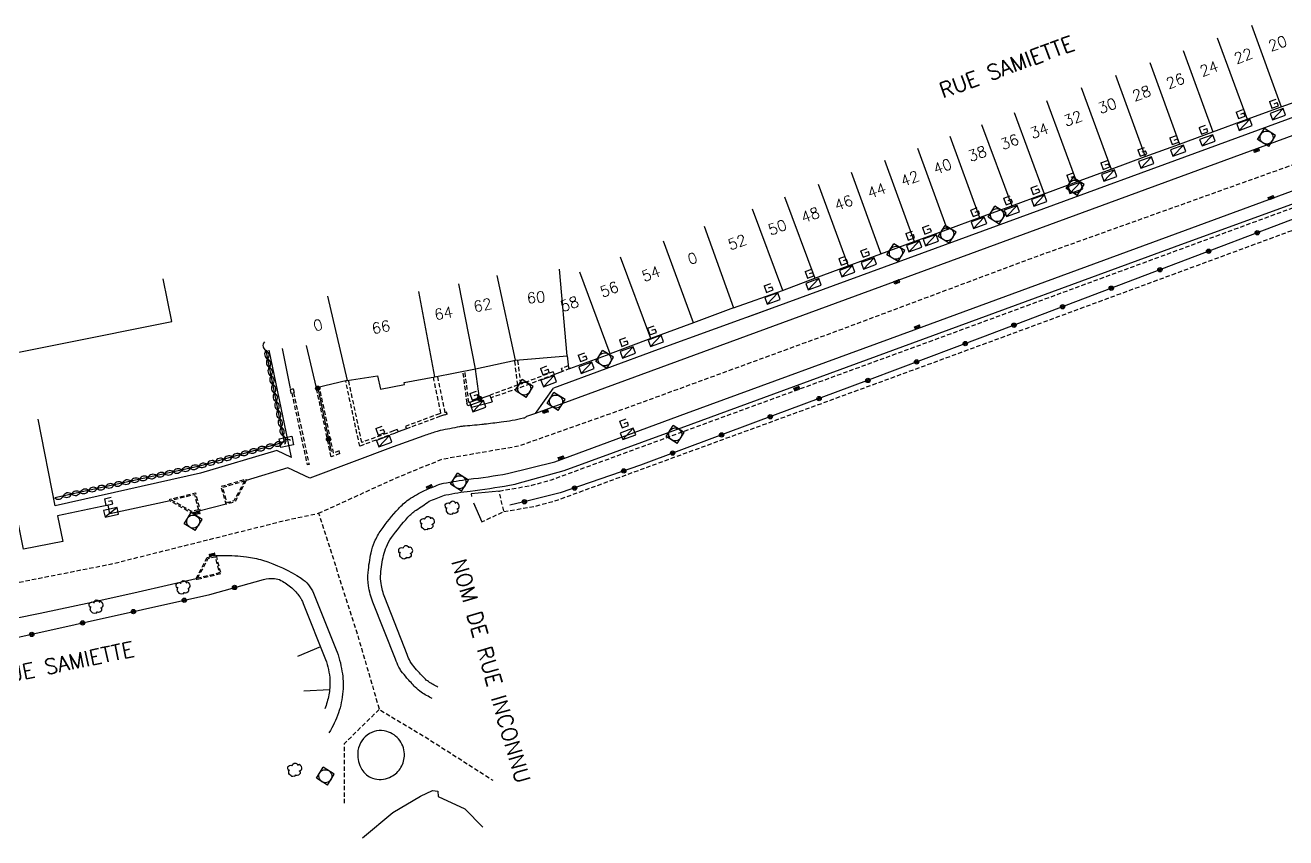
# Model space of a CAD drawing. Header units: millimetres. Extents: x 146000 to 146925, y 142000 to 143001.
# Drawn here: x 146245 to 146390.3, y 142734.3 to 142827.9 of the extents above; entities that cross this region are included whole.
import ezdxf
from ezdxf.enums import TextEntityAlignment as Align

# ---------------------------------------------------------------- set-up
doc = ezdxf.new("R2010")
doc.units = ezdxf.units.MM
doc.linetypes.add('DASHED', pattern=[0.75, 0.5, -0.25])
doc.layers.get('0').update_dxf_attribs({"linetype": 'CONTINUOUS'})
for name, color, linetype in [('W0001', 6, 'DASHED'), ('W0008', 7, 'CONTINUOUS'), ('W0017', 7, 'CONTINUOUS'), ('W0100', 7, 'CONTINUOUS'), ('W0105', 7, 'CONTINUOUS'), ('W0112', 1, 'DASHED'), ('W0300', 7, 'CONTINUOUS'), ('W0310', 3, 'CONTINUOUS'), ('W0322', 7, 'CONTINUOUS'), ('W0400', 7, 'CONTINUOUS'), ('W0420', 7, 'CONTINUOUS'), ('W0432', 7, 'CONTINUOUS'), ('W0989', 7, 'CONTINUOUS'), ('W0991', 7, 'CONTINUOUS'), ('W1102', 7, 'CONTINUOUS'), ('W1471', 7, 'CONTINUOUS')]:
    doc.layers.add(name, color=color, linetype=linetype)
doc.styles.get("Standard").update_dxf_attribs({"font": 'romans.shx', "width": 0.85})

# ---------------------------------------------------------------- blocks, each defined once
blk = doc.blocks.new('T300')
for p, q in [((-0.8, 0.51), (-0.86, 0.34)), ((-0.86, 0.34), (-0.86, 0.17)), ((-0.86, 0.17), (-0.74, 0.06)), ((-0.69, 0.63), (-0.8, 0.51)), ((-0.8, -0.06), (-0.74, 0.06)), ((-0.74, 0.06), (-0.69, 0.11)), ((-0.57, 0.69), (-0.69, 0.63)), ((-0.46, 0.69), (-0.57, 0.69)), ((-0.29, 0.63), (-0.46, 0.69)), ((-0.29, 0.63), (-0.17, 0.74)), ((-0.23, 0.57), (-0.29, 0.63)), ((-0.17, 0.74), (-0.06, 0.8)), ((-0.06, 0.8), (0.06, 0.8)), ((0.06, 0.8), (0.23, 0.74)), ((0.23, 0.74), (0.34, 0.63)), ((0.34, 0.63), (0.4, 0.51)), ((0.46, 0.46), (0.34, 0.46)), ((0.4, 0.51), (0.4, 0.46)), ((0.57, 0.4), (0.46, 0.46)), ((0.57, 0.4), (0.69, 0.29)), ((0.69, 0.29), (0.74, 0.17)), ((0.74, 0.06), (0.69, -0.17)), ((0.74, 0.17), (0.74, 0.06)), ((-0.8, -0.17), (-0.8, -0.06)), ((-0.8, -0.23), (-0.8, -0.17)), ((-0.74, -0.34), (-0.8, -0.23)), ((-0.69, -0.4), (-0.74, -0.34)), ((-0.51, -0.46), (-0.69, -0.4)), ((-0.4, -0.46), (-0.51, -0.46)), ((-0.4, -0.46), (-0.34, -0.46)), ((-0.34, -0.46), (-0.34, -0.4)), ((-0.34, -0.51), (-0.34, -0.46)), ((-0.29, -0.63), (-0.34, -0.51)), ((-0.17, -0.74), (-0.29, -0.63)), ((-0.06, -0.8), (-0.17, -0.74)), ((0.06, -0.8), (-0.06, -0.8)), ((0.17, -0.74), (0.06, -0.8)), ((0.23, -0.69), (0.17, -0.74)), ((0.29, -0.46), (0.23, -0.46)), ((0.29, -0.63), (0.23, -0.69)), ((0.46, -0.4), (0.29, -0.46)), ((0.34, -0.51), (0.29, -0.63)), ((0.34, -0.51), (0.34, -0.46)), ((0.57, -0.34), (0.46, -0.4)), ((0.63, -0.29), (0.57, -0.34)), ((0.69, -0.17), (0.63, -0.29))]:
    blk.add_line(p, q)
blk = doc.blocks.new('T400')
for p, q in [((-0.15, 0.3), (0.15, 0.3)), ((-0.15, -0.25), (-0.15, 0.3)), ((-0.15, 0.15), (0.15, 0.15)), ((-0.15, 0), (0.15, 0)), ((0.15, 0.3), (0.15, -0.25)), ((-0.15, -0.15), (0.15, -0.15)), ((-0.15, -0.25), (-0.15, -0.3)), ((-0.15, -0.3), (0.15, -0.3)), ((0.15, -0.3), (0.15, -0.25))]:
    blk.add_line(p, q)
blk = doc.blocks.new('T420')
for p, q in [((0.75, 0.75), (-0.75, 0.75)), ((-0.75, 0.75), (-0.75, -0.75)), ((0.75, 0.75), (0.75, -0.75)), ((0.75, -0.75), (-0.75, -0.75))]:
    blk.add_line(p, q)
blk.add_ellipse((0, 0), major_axis=(-0.53, 0.53), ratio=1, start_param=3.926991, end_param=10.210176)
blk = doc.blocks.new('T432')
at = {"flags": 128}
for points in [[(-0.4, 2.1), (-0.4, 1.3)], [(-0.39, 2.1), (0.41, 2.1)], [(0, 1.7), (0.4, 1.7)], [(0.4, 1.3), (0.4, 1.7)], [(0.8, 0.8), (-0.8, 0.8)], [(-0.8, 0.8), (-0.8, 0)], [(0.8, 0.8), (-0.8, 0)], [(-0.8, 0), (0.8, 0)], [(-0.4, 1.3), (0.4, 1.3)], [(0.8, 0), (0.8, 0.8)]]:
    blk.add_lwpolyline(points, dxfattribs=at)
blk = doc.blocks.new('t322o')
at = {"color": 0, "linetype": 'Continuous'}
for radius in [0.25, 0.15]:
    blk.add_circle((0, 0), radius, dxfattribs=at)
blk = doc.blocks.new('t310o')
at = {"color": 0, "linetype": 'Continuous'}
for centre, start, end in [((-0.5, 0.38), 216.8699, 323.1304), ((0.5, -0.37), 36.8699, 143.1303)]:
    blk.add_arc(centre, 0.625, start, end, dxfattribs=at)
blk = doc.blocks.new('T1471')
at = {"color": 0, "linetype": 'Continuous', "flags": 128}
blk.add_lwpolyline([(-0.75, -0.5), (-0.75, 0.5), (0.75, 0.5), (0.75, -0.5), (-0.75, -0.5)], dxfattribs=at)

msp = doc.modelspace()

# ---------------------------------------------------------------- linework, layer by layer
at = {"layer": 'W0001', "flags": 128}
for points in [[(146278.81, 142771.71), (146287.31, 142775.58), (146293.02, 142777.95), (146301.86, 142779.47), (146314.61, 142783.96), (146338.01, 142792.51), (146361.54, 142801.3), (146419.79, 142822.13), (146431.64, 142826.68), (146432.93, 142819.49), (146431.39, 142810.35), (146430.37, 142804.74), (146419.75, 142799.6)], [(146211.26, 142756.86), (146236.76, 142762.28), (146254.97, 142765.88), (146275.26, 142770.96), (146278.81, 142771.71), (146283.19, 142758.07), (146285.8, 142749.11), (146291.55, 142745.66), (146298.88, 142740.96)], [(146285.8, 142749.11), (146281.77, 142745.16), (146281.77, 142738.1)]]:
    msp.add_lwpolyline(points, dxfattribs=at)
at = {"layer": 'W0008'}
for p, q in [((146303.8, 142783.22), (146302.79, 142782.87)), ((146287.41, 142779.36), (146277.8, 142775.77)), ((146275.26, 142776.94), (146270.46, 142775.49)), ((146277.8, 142775.77), (146275.26, 142776.94))]:
    msp.add_line(p, q, dxfattribs=at)
at = {"layer": 'W0008', "flags": 128}
for points in [[(146419.98, 142825.85), (146303.8, 142783.22)], [(146261.69, 142773.13), (146254.77, 142771.65), (146254.57, 142772.63), (146248.74, 142771.42), (146249.34, 142768.46), (146244.8, 142767.56), (146244.23, 142770.44), (146238.4, 142769.23), (146238.6, 142768.3), (146217.52, 142762.02), (146210.63, 142760.62)], [(146268.17, 142772.75), (146265.17, 142771.99)], [(146221.29, 142755.11), (146233.24, 142757.48), (146246.73, 142760.2), (146252.68, 142761.45), (146258.01, 142762.66), (146264.7, 142764.18)], [(146283.86, 142734.32), (146287.37, 142737.25), (146290.56, 142739.11), (146291.95, 142739.76), (146292.57, 142739.71), (146292.61, 142739.07), (146295.66, 142737.65), (146297.73, 142735.56)]]:
    msp.add_lwpolyline(points, dxfattribs=at)
at = {"layer": 'W0008'}
msp.add_lwpolyline([(146300.59, 142776.28), (146306.04, 142777.65), (146321.2, 142783.24), (146347.46, 142792.86), (146347.46, 142792.86), (146376.84, 142803.63), (146376.84, 142803.63), (146419.55, 142819.33), (146419.55, 142819.33), (146422.88, 142820.57)], dxfattribs=at)
at = {"layer": 'W0008', "flags": 128}
for points in [[(146291.56, 142773.09, -0.012248), (146293.15, 142773.73, -0.03975), (146293.47, 142773.82, -0.019914), (146296.27, 142774.27, 0.012943), (146300.82, 142774.94, 0.028583), (146301.68, 142775.14), (146301.68, 142775.14), (146307.12, 142776.64), (146321.74, 142781.99), (146347.29, 142791.35), (146347.29, 142791.35), (146377.45, 142802.4), (146377.45, 142802.4), (146423.42, 142819.11), (146423.42, 142819.11), (146423.42, 142819.11)], [(146302.79, 142782.87, -0.157033), (146302.42, 142782.65, -0.024975), (146299.85, 142782.2, -0.000548), (146297.91, 142781.96, -0.003905), (146297.64, 142781.93, -0.007367), (146296.52, 142781.82, 0.007815), (146295.46, 142781.73, 0.019657), (146295.07, 142781.67, 0.00343), (146292.83, 142781.23, 0.02645), (146292.34, 142781.1, 0.00925), (146290.96, 142780.64), (146287.41, 142779.36)], [(146291.91, 142750.36, -0.031567), (146290.65, 142751.1, -0.051343), (146289.96, 142751.68, -0.013309), (146288.99, 142752.73, -0.018373), (146288.34, 142753.53, -0.044674), (146288.07, 142753.97, -0.022838), (146287.66, 142754.89), (146285.08, 142761.47, -0.052376), (146284.56, 142763.36, -0.066283), (146284.52, 142764.9, -0.027384), (146284.87, 142767.17, -0.047536), (146285.27, 142768.43, -0.056166), (146286.02, 142769.77, -0.027326), (146288.01, 142772.23, -0.057001), (146289.2, 142773.28, -0.047041), (146291.02, 142774.34)], [(146292.57, 142751.66, -0.031567), (146291.47, 142752.31, -0.051343), (146291.01, 142752.7, -0.013309), (146290.1, 142753.69, -0.018373), (146289.52, 142754.41, -0.044674), (146289.38, 142754.63, -0.022838), (146289.02, 142755.43), (146286.45, 142762.01, -0.052376), (146286.01, 142763.6, -0.066283), (146285.97, 142764.75, -0.027384), (146286.3, 142766.86, -0.047536), (146286.62, 142767.85, -0.056166), (146287.21, 142768.91, -0.027326), (146289.1, 142771.25, -0.057001), (146290.04, 142772.08, 0.019601), (146291.56, 142773.09, -0.03829)], [(146266.99, 142766.85), (146267.59, 142766.85), (146267.81, 142766.85, -0.031491), (146270.5, 142766.7, -0.044699), (146272.36, 142766.3, -0.068702), (146276.81, 142764.22, -0.15517), (146278.22, 142762.51), (146280.83, 142755.99, -0.055244), (146281.51, 142753.52, -0.060106), (146281.61, 142751.17, -0.061777), (146281.1, 142748.7, -0.061777), (146280, 142746.43)], [(146287, 142741.28, 0.140635), (146288.2, 142742.26, 0.140654), (146288.7, 142743.74, 0.168345), (146288.17, 142745.53, 0.171082), (146286.66, 142746.58, 0.232467), (146284.43, 142746.16, 0.223427), (146283.32, 142744.08, 0.146858), (146283.79, 142742.2, 0.176958), (146285.04, 142741.18, 0.097001), (146286.03, 142741.04, 0.096594), (146287, 142741.28)]]:
    msp.add_lwpolyline(points, format="xyb", dxfattribs=at)
at = {"layer": 'W0008'}
msp.add_lwpolyline([(146291.02, 142774.34, -0.012248), (146292.67, 142775.01, -0.03975), (146293.2, 142775.16, -0.019914), (146296.11, 142775.63, 0.012943), (146300.59, 142776.28, 0.19502)], format="xyb", dxfattribs=at)
at = {"layer": 'W0017'}
for p, q in [((146303.8, 142783.22), (146305.89, 142786.11)), ((146280.06, 142751.35), (146277.1, 142751.22))]:
    msp.add_line(p, q, dxfattribs=at)
at = {"layer": 'W0017', "flags": 128}
for points in [[(146328.41, 142794.38), (146359.68, 142805.83), (146382.52, 142814.2), (146417.51, 142827.02)], [(146331.08, 142795.35), (146317.93, 142790.57), (146305.89, 142786.11)], [(146275.7, 142778.13), (146273.12, 142790.52)], [(146274.6, 142790.68), (146275.55, 142786.07)], [(146275.7, 142778.13), (146274, 142778.93), (146265.2, 142776.33), (146248.47, 142772.55), (146246.49, 142782.55)], [(146299.61, 142774.27), (146296.4, 142773.95), (146296.44, 142773.64)], [(146296.66, 142772.91), (146297.63, 142770.74)], [(146279.04, 142756.31), (146276.39, 142755.21)]]:
    msp.add_lwpolyline(points, dxfattribs=at)
msp.add_lwpolyline([(146272.45, 142764.09, -0.06823), (146273.72, 142764.19, -0.111011), (146274.47, 142763.98, -0.05429), (146275.71, 142763.12, -0.060209), (146276.61, 142762.12, -0.031661), (146276.84, 142761.76, -0.027482), (146277.05, 142761.31), (146279.61, 142754.87, -0.043623), (146279.95, 142753.72, -0.04072), (146280.11, 142752.45, -0.054704), (146279.99, 142750.78, -0.054704), (146279.52, 142749.18)], format="xyb", dxfattribs=at)
at = {"layer": 'W0100'}
for p, q in [((146389.76, 142818.54), (146393.72, 142819.98)), ((146385.82, 142817.1), (146389.76, 142818.54)), ((146381.89, 142815.65), (146385.82, 142817.1)), ((146378.03, 142814.24), (146381.89, 142815.65)), ((146374.09, 142812.8), (146378.03, 142814.24)), ((146370.15, 142811.36), (146374.09, 142812.8)), ((146366.17, 142809.9), (146370.15, 142811.36)), ((146358.72, 142807.14), (146362.44, 142808.53)), ((146362.44, 142808.53), (146366.17, 142809.9)), ((146354.99, 142805.78), (146358.72, 142807.14)), ((146358.72, 142807.14), (146358.72, 142807.14)), ((146351.27, 142804.41), (146354.99, 142805.78)), ((146347.45, 142803.01), (146351.27, 142804.41)), ((146343.62, 142801.61), (146347.45, 142803.01)), ((146339.84, 142800.23), (146343.62, 142801.61)), ((146335.99, 142798.8), (146339.84, 142800.23)), ((146332.26, 142797.39), (146335.99, 142798.8)), ((146326.64, 142795.36), (146332.26, 142797.39)), ((146326.62, 142795.36), (146322.03, 142793.66)), ((146326.62, 142795.36), (146326.62, 142795.36)), ((146322.03, 142793.66), (146317.1, 142791.83)), ((146317.1, 142791.83), (146312.43, 142790.08)), ((146301.5, 142789.34), (146307.46, 142789.86)), ((146307.46, 142789.86), (146307.6, 142788.48)), ((146307.78, 142788.4), (146312.43, 142790.08)), ((146292.21, 142787.43), (146296.89, 142788.34)), ((146296.89, 142788.34), (146301.5, 142789.34)), ((146307.6, 142788.48), (146307.72, 142788.49)), ((146307.72, 142788.49), (146307.78, 142788.4)), ((146282.1, 142786.99), (146285.62, 142787.54)), ((146285.42, 142787.51), (146285.42, 142787.51)), ((146285.62, 142787.54), (146285.94, 142786.02)), ((146288.66, 142786.77), (146292.21, 142787.43)), ((146288.7, 142786.54), (146288.66, 142786.77)), ((146285.94, 142786.02), (146288.7, 142786.54))]:
    msp.add_line(p, q, dxfattribs=at)
at = {"layer": 'W0100', "flags": 128}
for points in [[(146261.88, 142793.8), (146260.89, 142798.7)], [(146223.54, 142786.12), (146261.88, 142793.8)], [(146278.56, 142786.16), (146277.43, 142791.03)], [(146282.1, 142786.99), (146278.56, 142786.16)]]:
    msp.add_lwpolyline(points, dxfattribs=at)
at = {"layer": 'W0105'}
for p, q in [((146297.55, 142784.98), (146298.57, 142785.32)), ((146296.23, 142784.51), (146297.25, 142784.85)), ((146296.34, 142784.2), (146296.42, 142783.95)), ((146296.42, 142783.95), (146298.8, 142784.56))]:
    msp.add_line(p, q, dxfattribs=at)
at = {"layer": 'W0105', "flags": 128}
for points in [[(146306.94, 142788.05), (146305.99, 142787.68)], [(146298.68, 142785.01), (146298.8, 142784.56)], [(146288.93, 142781.42), (146287.99, 142781.08)]]:
    msp.add_lwpolyline(points, dxfattribs=at)
at = {"layer": 'W0112'}
for p, q in [((146301.77, 142786.49), (146301.42, 142789.3)), ((146302.12, 142786.59), (146301.78, 142789.35)), ((146307.58, 142788.68), (146306.81, 142788.39)), ((146306.94, 142788.05), (146306.81, 142788.39)), ((146307.78, 142788.4), (146306.94, 142788.05)), ((146283.55, 142779.43), (146281.95, 142786.95)), ((146283.8, 142779.87), (146282.27, 142787.01)), ((146295.93, 142784.39), (146295.46, 142788.07)), ((146296.13, 142784.47), (146295.67, 142788.11)), ((146305.99, 142787.68), (146301.82, 142786.09)), ((146305.86, 142788.01), (146302.12, 142786.59)), ((146305.99, 142787.68), (146305.86, 142788.01)), ((146275.89, 142786.03), (146275.52, 142785.93)), ((146275.62, 142785.55), (146275.71, 142785.57)), ((146275.93, 142785.63), (146275.99, 142785.64)), ((146301.77, 142786.49), (146298.57, 142785.32)), ((146298.68, 142785.01), (146298.57, 142785.32)), ((146301.82, 142786.09), (146298.68, 142785.01)), ((146295.93, 142784.39), (146295.91, 142784.39)), ((146296.03, 142784.08), (146295.91, 142784.39)), ((146296.34, 142784.2), (146296.03, 142784.08)), ((146296.23, 142784.51), (146296.13, 142784.47)), ((146296.34, 142784.2), (146296.23, 142784.51)), ((146297.55, 142784.98), (146297.25, 142784.85)), ((146297.37, 142784.54), (146297.25, 142784.85)), ((146297.67, 142784.67), (146297.37, 142784.54)), ((146297.67, 142784.67), (146297.55, 142784.98)), ((146292.75, 142783.18), (146289.27, 142781.89)), ((146292.85, 142782.89), (146289.38, 142781.6)), ((146292.91, 142783.24), (146292.75, 142783.18)), ((146293.31, 142783.06), (146292.85, 142782.89)), ((146293.33, 142783.03), (146293.31, 142783.06)), ((146293.65, 142783.14), (146293.57, 142783.35)), ((146287.44, 142781.2), (146283.96, 142779.93)), ((146287.55, 142780.91), (146284.07, 142779.64)), ((146287.88, 142781.36), (146287.44, 142781.2)), ((146287.99, 142781.08), (146287.55, 142780.91)), ((146287.88, 142781.36), (146287.99, 142781.08)), ((146289.27, 142781.89), (146288.82, 142781.71)), ((146288.82, 142781.71), (146288.93, 142781.42)), ((146289.38, 142781.6), (146288.93, 142781.42)), ((146284.07, 142779.64), (146283.55, 142779.43)), ((146283.96, 142779.93), (146283.79, 142779.87)), ((146281.27, 142778.6), (146280.27, 142778.22)), ((146281.18, 142778.9), (146280.54, 142778.65)), ((146281.27, 142778.6), (146281.18, 142778.9)), ((146277.72, 142777.32), (146277.5, 142777.28)), ((146270.43, 142775.64), (146270.46, 142775.49)), ((146264.7, 142764.18), (146264.73, 142764.05))]:
    msp.add_line(p, q, dxfattribs=at)
at = {"layer": 'W0112', "flags": 128}
for points in [[(146299.62, 142774.27), (146303.38, 142774.93), (146305.67, 142775.57), (146319.91, 142780.79), (146349.44, 142791.58), (146369.41, 142798.93), (146419.92, 142817.52)], [(146300.17, 142771.9), (146303.92, 142772.55), (146306.42, 142773.26), (146320.74, 142778.51), (146350.28, 142789.3), (146370.25, 142796.65), (146420.76, 142815.24)], [(146292.91, 142783.24), (146292.04, 142787.4)], [(146293.41, 142783.29), (146292.54, 142787.5)], [(146275.52, 142785.93), (146275.62, 142785.55)], [(146275.71, 142785.57), (146277.5, 142777.28)], [(146275.89, 142786.03), (146275.99, 142785.64)], [(146275.93, 142785.63), (146277.72, 142777.32)], [(146280.54, 142778.65), (146278.91, 142786.24)], [(146293.65, 142783.14), (146293.33, 142783.03)], [(146293.57, 142783.35), (146293.41, 142783.29)], [(146270.46, 142775.49), (146269.16, 142773.01), (146268.17, 142772.75), (146267.57, 142774.82), (146270.43, 142775.64)], [(146265.17, 142771.99), (146264.17, 142771.74), (146261.69, 142773.13), (146261.67, 142773.32), (146264.61, 142774.07), (146265.16, 142772)], [(146296.66, 142772.91), (146297.63, 142770.74), (146300.17, 142771.9), (146299.62, 142774.27)]]:
    msp.add_lwpolyline(points, dxfattribs=at)
at = {"layer": 'W0112'}
for points in [[(146280.27, 142778.22), (146278.56, 142786.16)], [(146264.7, 142764.18), (146265.98, 142766.63), (146266.99, 142766.85), (146267.54, 142764.73), (146264.73, 142764.05)]]:
    msp.add_lwpolyline(points, dxfattribs=at)
at = {"layer": 'W0112', "flags": 128}
for points in [[(146270.26, 142775.43), (146269.06, 142773.14), (146268.27, 142772.93), (146267.76, 142774.71)], [(146264.97, 142772.1), (146264.19, 142771.91), (146261.87, 142773.21), (146264.5, 142773.89)], [(146264.87, 142764.22), (146266.08, 142766.51), (146266.89, 142766.69), (146267.37, 142764.83)]]:
    msp.add_lwpolyline(points, close=True, dxfattribs=at)
at = {"layer": 'W0310', "flags": 128}
msp.add_lwpolyline([(146272.75, 142790.46), (146274.85, 142779.89), (146265.07, 142777.14), (146248.42, 142773.49)], dxfattribs=at)
at = {"layer": 'W0322', "flags": 128}
for points in [[(146426.28, 142818.89), (146416.88, 142815.34), (146401.97, 142809.62), (146390.81, 142805.48), (146377.87, 142800.56), (146355.32, 142792.01), (146342.28, 142787.08), (146329.18, 142782.2), (146315.92, 142777.27), (146306.67, 142774.05), (146302.96, 142773.14), (146300.84, 142772.66)], [(146297.36, 142784.93), (146296.88, 142788.3)], [(146278.72, 142786.11), (146280.27, 142778.81)], [(146222.23, 142753.05), (146231.28, 142754.79), (146243.01, 142757.15), (146266.27, 142762.34), (146266.27, 142762.34), (146272.45, 142764.09), (146272.45, 142764.09)]]:
    msp.add_lwpolyline(points, dxfattribs=at)
at = {"layer": 'W1102'}
for p, q in [((146386.33, 142827.94), (146389.76, 142818.54)), ((146382.37, 142826.49), (146385.82, 142817.1)), ((146378.44, 142825.04), (146381.89, 142815.65)), ((146374.6, 142823.63), (146378.03, 142814.24)), ((146370.67, 142822.2), (146374.09, 142812.8)), ((146366.7, 142820.75), (146370.15, 142811.36)), ((146362.72, 142819.28), (146366.17, 142809.9)), ((146358.96, 142817.9), (146362.44, 142808.53)), ((146355.23, 142816.51), (146358.72, 142807.14)), ((146351.55, 142815.17), (146354.99, 142805.78)), ((146347.82, 142813.79), (146351.27, 142804.41)), ((146344.02, 142812.4), (146347.45, 142803.01)), ((146340.19, 142811.01), (146343.62, 142801.61)), ((146336.38, 142809.61), (146339.84, 142800.23)), ((146332.49, 142808.17), (146335.99, 142798.8)), ((146328.8, 142806.77), (146332.28, 142797.4)), ((146323.25, 142804.77), (146326.62, 142795.36)), ((146322.03, 142793.66), (146318.56, 142803.04)), ((146317.1, 142791.83), (146313.61, 142801.2)), ((146307.46, 142789.86), (146306.59, 142799.82)), ((146301.5, 142789.34), (146299.39, 142799.12)), ((146312.43, 142790.08), (146308.93, 142799.47)), ((146292.21, 142787.43), (146290.38, 142797.26)), ((146296.89, 142788.34), (146294.98, 142798.16))]:
    msp.add_line(p, q, dxfattribs=at)
at = {"layer": 'W1102', "flags": 128}
msp.add_lwpolyline([(146279.83, 142796.73), (146282.1, 142786.99)], dxfattribs=at)

# ---------------------------------------------------------------- block references
at = {"layer": 'W0300', "rotation": 238.1896520822307}
for p in [(146294.13, 142772.32), (146291.27, 142770.53), (146288.76, 142767.18), (146263.12, 142763.14), (146253.09, 142760.91), (146275.98, 142742.11)]:
    msp.add_blockref('T300', p, dxfattribs=at)
at = {"layer": 'W0310'}
for p, rotation in [((146272.75, 142790.46), 281.233754932369), ((146272.94, 142789.48), 281.233754932369), ((146273.14, 142788.5), 281.233754932369), ((146273.33, 142787.52), 281.233754932369), ((146273.53, 142786.54), 281.233754932369), ((146273.72, 142785.55), 281.233754932369), ((146273.92, 142784.57), 281.233754932369), ((146274.11, 142783.59), 281.233754932369), ((146274.31, 142782.61), 281.233754932369), ((146274.5, 142781.63), 281.233754932369), ((146274.7, 142780.65), 281.233754932369), ((146271.74, 142779.02), 195.7198540711073), ((146272.7, 142779.29), 195.7198540711073), ((146273.67, 142779.56), 195.7198540711073), ((146274.63, 142779.83), 195.7198540711073), ((146266.93, 142777.66), 195.7198540711073), ((146267.89, 142777.93), 195.7198540711073), ((146268.85, 142778.2), 195.7198540711073), ((146269.82, 142778.48), 195.7198540711073), ((146270.78, 142778.75), 195.7198540711073), ((146260.12, 142776.05), 192.3617297832894), ((146261.1, 142776.27), 192.3617297832894), ((146262.07, 142776.48), 192.3617297832894), ((146263.05, 142776.7), 192.3617297832894), ((146264.03, 142776.91), 192.3617297832894), ((146265, 142777.12), 192.3617297832894), ((146265.97, 142777.39), 195.7198540711073), ((146254.26, 142774.77), 192.3617297832894), ((146255.23, 142774.98), 192.3617297832894), ((146256.21, 142775.2), 192.3617297832894), ((146257.19, 142775.41), 192.3617297832894), ((146258.17, 142775.63), 192.3617297832894), ((146259.14, 142775.84), 192.3617297832894), ((146249.37, 142773.7), 192.3617297832894), ((146250.35, 142773.91), 192.3617297832894), ((146251.33, 142774.13), 192.3617297832894), ((146252.3, 142774.34), 192.3617297832894), ((146253.28, 142774.56), 192.3617297832894)]:
    msp.add_blockref('t310o', p, dxfattribs=dict(at, rotation=rotation))
at = {"layer": 'W0322'}
for p, rotation in [((146387, 142804.03), 200.8130455289662), ((146381.39, 142801.9), 200.8130455289662), ((146375.78, 142799.77), 200.7729942059041), ((146370.17, 142797.64), 200.7729942059041), ((146364.56, 142795.51), 200.7729942059041), ((146358.95, 142793.38), 200.7729942059041), ((146353.34, 142791.26), 200.714854182121), ((146347.73, 142789.14), 200.714854182121), ((146342.12, 142787.01), 200.4056631361441), ((146278.72, 142786.11), 281.9960508672652), ((146336.49, 142784.92), 200.4056631361441), ((146297.36, 142784.93), 98.10781482215303), ((146330.87, 142782.83), 200.4056631361441), ((146325.25, 142780.74), 200.4215984640113), ((146279.97, 142780.24), 281.9960508672652), ((146319.62, 142778.64), 200.4215984640113), ((146313.99, 142776.59), 199.1729020568503), ((146308.32, 142774.62), 199.1729020568503), ((146302.54, 142773.04), 192.6680543828456), ((146269.14, 142763.16), 15.7578699097257), ((146263.33, 142761.69), 12.590846734369), ((146257.47, 142760.38), 12.590846734369), ((146251.62, 142759.07), 12.590846734369), ((146245.76, 142757.76), 12.590846734369)]:
    msp.add_blockref('t322o', p, dxfattribs=dict(at, rotation=rotation))
at = {"layer": 'W0400'}
for p, rotation in [((146386.92, 142813.53), 110.1502101904951), ((146388.6, 142808.07), 110.1920155967725), ((146345.45, 142798.36), 110.1166750891402), ((146347.82, 142793.15), 110.1243314679471), ((146333.93, 142786.08), 110.11753081658), ((146304.96, 142783.44), 110.1502101902079), ((146306.77, 142778.08), 110.2481866238834), ((146291.59, 142774.74), 112.26107064807), ((146264.82, 142771.76), 104.0589856109447), ((146266.55, 142766.92), 102.1699637816926)]:
    msp.add_blockref('T400', p, dxfattribs=dict(at, rotation=rotation))
at = {"layer": 'W0420', "rotation": 238.1896520822307}
for p in [(146388.07, 142815), (146366.01, 142809.35), (146357.01, 142806.06), (146351.26, 142803.85), (146345.35, 142801.73), (146311.78, 142789.44), (146302.51, 142786.08), (146306.18, 142784.58), (146319.91, 142780.79), (146295.05, 142775.29), (146264.36, 142770.75), (146279.59, 142741.42)]:
    msp.add_blockref('T420', p, dxfattribs=at)
at = {"layer": 'W0432'}
for p, rotation in [((146389.51, 142817.3), 20.1251340279401), ((146385.67, 142816.1), 20.1251340279401), ((146381.38, 142814.3), 20.12143566612744), ((146378.02, 142813.11), 20.12143566612744), ((146374.33, 142811.75), 20.12143566612744), ((146370.06, 142810.25), 20.12143566612744), ((146366.14, 142808.83), 20.12143566612744), ((146362.01, 142807.37), 20.12143566612744), ((146355.06, 142804.81), 20.11667508757444), ((146358.86, 142806.16), 20.11667508757444), ((146347.58, 142802.09), 20.11667508757444), ((146349.52, 142802.8), 20.11667508757444), ((146339.88, 142799.22), 20.11667508757444), ((146342.38, 142800.12), 20.11667508757444), ((146335.98, 142797.72), 20.11667508757444), ((146331.26, 142796.08), 20.11667508757444), ((146317.81, 142791.19), 19.97750832432244), ((146314.58, 142789.86), 20.35277370253639), ((146309.84, 142788.1), 20.35277370253639), ((146305.47, 142786.57), 20.11667508757448), ((146297.33, 142783.67), 20.11667508757448), ((146314.61, 142780.47), 20.24818662219803), ((146286.51, 142779.64), 20.49590590808706), ((146254.98, 142771.43), 12.82461106815087)]:
    msp.add_blockref('T432', p, dxfattribs=dict(at, rotation=rotation))
at = {"layer": 'W1471', "rotation": 11.98744351876793}
msp.add_blockref('T1471', (146275.09, 142779.94), dxfattribs=at)

# ---------------------------------------------------------------- texts
at = {"layer": 'W0989'}
for s, rotation, p in [('RUE SAMIETTE', 20.1502, (146358.13, 142823.14)), ('NOM DE RUE INCONNU', 286.2664, (146298.68, 142753.55)), ('RUE SAMIETTE', 11.8323, (146249.53, 142754.43))]:
    msp.add_text(s, height=1.75, rotation=rotation, dxfattribs=at).set_placement(p, align=Align.MIDDLE)
at = {"layer": 'W0991'}
for s, rotation, p in [('20', 19.984, (146389.34, 142825.84)), ('22', 20.1212, (146385.38, 142824.4)), ('24', 20.203, (146381.44, 142822.95)), ('26', 20.115, (146377.55, 142821.52)), ('28', 20.0397, (146373.66, 142820.1)), ('30', 20.0455, (146369.71, 142818.66)), ('32', 20.2474, (146365.74, 142817.2)), ('34', 20.1843, (146361.88, 142815.78)), ('36', 20.508, (146358.45, 142814.51)), ('38', 20.0475, (146354.74, 142813.14)), ('40', 20.2401, (146350.72, 142811.66)), ('42', 20.1054, (146346.95, 142810.28)), ('44', 20.0263, (146343.13, 142808.89)), ('46', 20.1415, (146339.32, 142807.49)), ('48', 20.3419, (146335.48, 142806.08)), ('50', 20.6689, (146331.69, 142804.66)), ('52', 19.8327, (146327.05, 142802.95)), ('0', 20.3011, (146321.9, 142801.08)), ('54', 20.4013, (146317.12, 142799.31)), ('56', 20.5478, (146312.31, 142797.51)), ('60', 4.9739, (146303.87, 142796.58)), ('64', 11.0312, (146293.21, 142794.76)), ('62', 12.2195, (146297.72, 142795.69)), ('58', 19.8237, (146307.73, 142795.83)), ('0', 13.1114, (146278.74, 142793.39)), ('66', 10.8122, (146286, 142793.16))]:
    msp.add_text(s, height=1.25, rotation=rotation, dxfattribs=at).set_placement(p, align=Align.MIDDLE)

doc.saveas('drawing.dxf')
